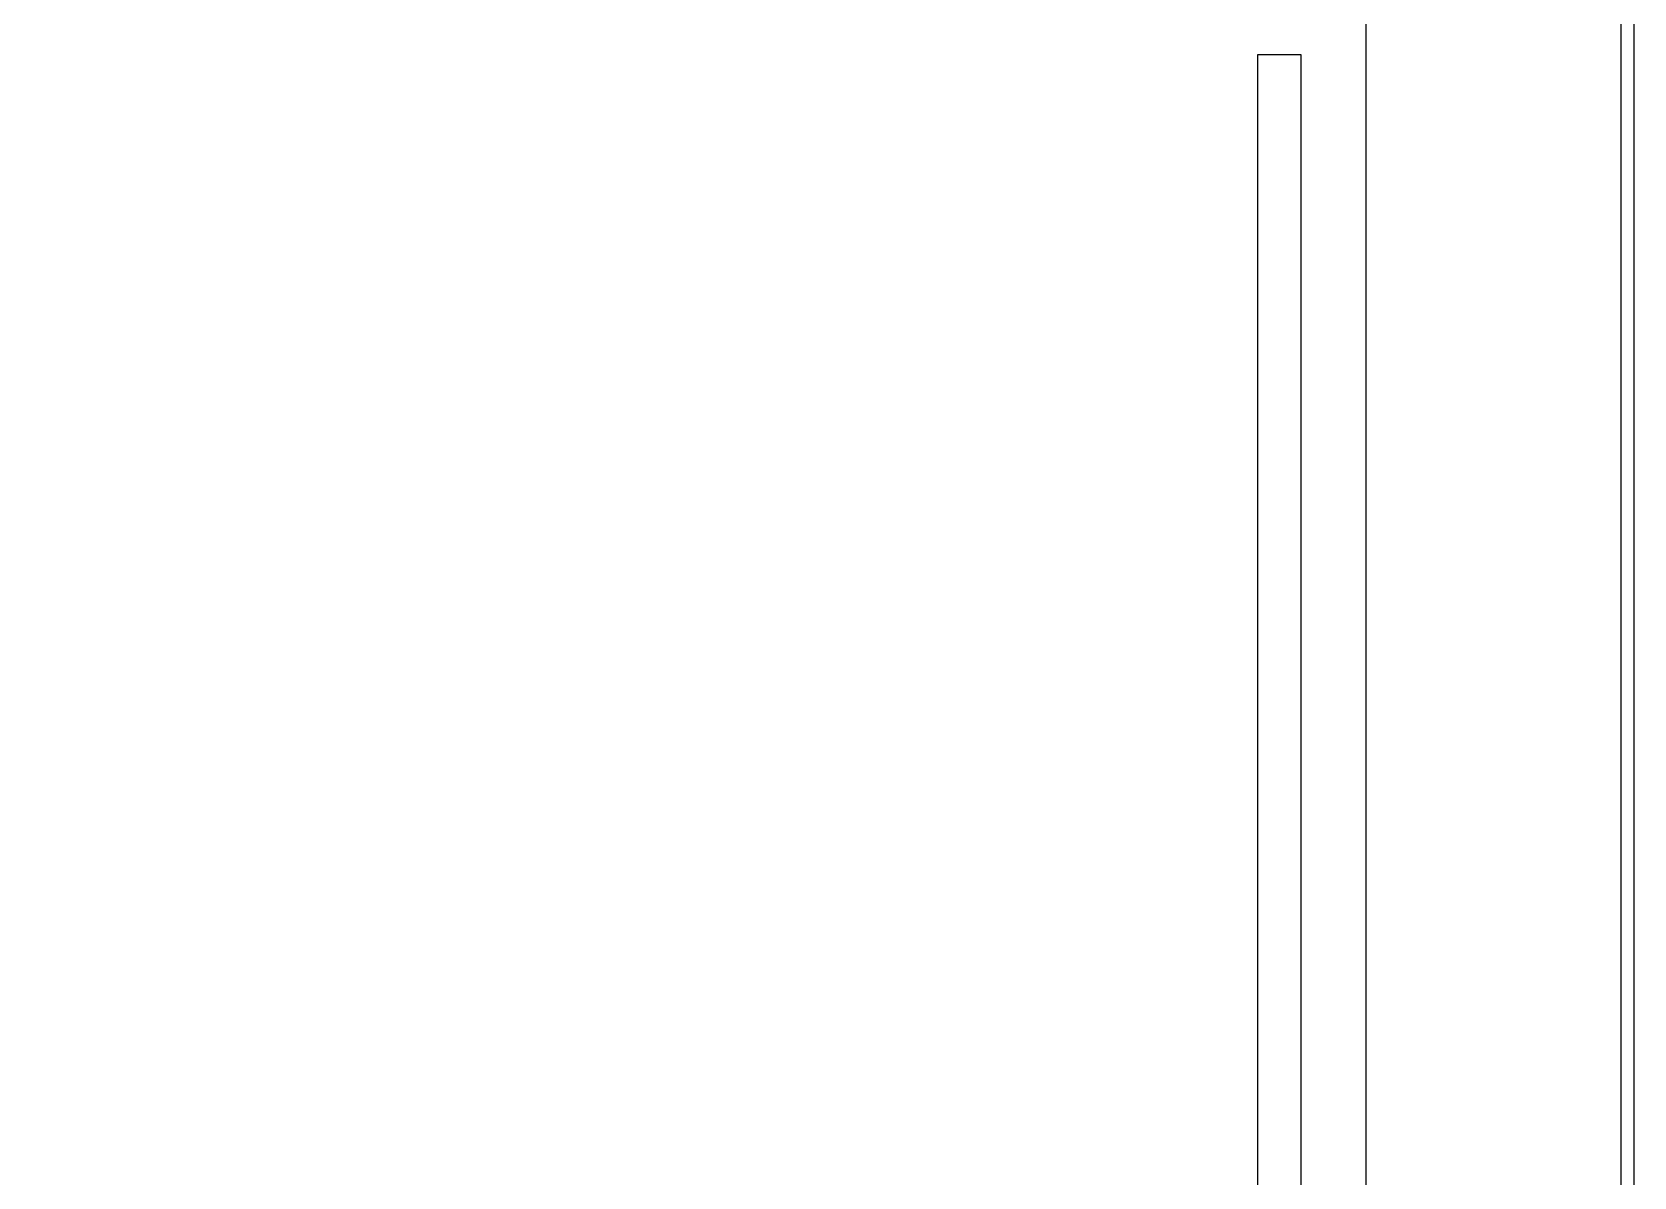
# Model space of a CAD drawing. Header units: metres. Extents: x -6536.4 to -6472.4, y -4878.1 to -4801.3.
# Drawn here: x -6518.093 to -6516.598, y -4831.968 to -4830.899 of the extents above; entities that cross this region are included whole.
import ezdxf
from ezdxf.xclip import XClip

# ---------------------------------------------------------------- set-up
doc = ezdxf.new("R2010")
doc.units = ezdxf.units.M
doc.header["$XCLIPFRAME"] = 2
doc.layers.add('A-MURS RIDEAUUX', color=150, linetype='Continuous', lineweight=25)

# ---------------------------------------------------------------- blocks, each defined once
blk = doc.blocks.new('A$C6E374D36 (2)')
at = {"color": 0, "linetype": 'ByBlock', "lineweight": -2}
for radius in [4.464999999999999, 4.445, 4.442499999999999, 4.4225, 4.419999999999999, 4.4, 4.35, 4.3]:
    blk.add_arc((4.464980345421282, 4.464998909577844, 0.02212012055770174), radius, 102.789583949223, 72.29784460361603, dxfattribs=at)
at = {"color": 0, "linetype": 'ByBlock', "lineweight": -2, "ltscale": 10}
blk.add_arc((4.464980345421282, 4.464998909577844, 0.02212012055770174), 4.399999999999966, 147.0027269736985, 72.29784460361603, dxfattribs=at)

msp = doc.modelspace()

# ---------------------------------------------------------------- linework, layer by layer
at = {"layer": 'A-MURS RIDEAUUX'}
msp.add_line((-6516.847859385212, -4827.646361960561, 42019.19461002739), (-6516.847859385212, -4832.333605113481, 17228.02627134683), dxfattribs=at)
at = {"layer": 'A-MURS RIDEAUUX', "color": 4}
for p, q in [((-6516.609859385211, -4827.640327985018, 35237.5433163664), (-6516.609859385211, -4832.333605113481, 17228.02627134683)), ((-6516.597859385211, -4827.639982286631, 35118.35682982072), (-6516.597859385211, -4832.333605113481, 17228.02627134683))]:
    msp.add_line(p, q, dxfattribs=at)
at = {"layer": 'A-MURS RIDEAUUX', "color": 150, "linetype": 'Continuous', "lineweight": 25, "elevation": 17230.21135171935}
msp.add_lwpolyline([(-6516.948621043539, -4830.920216807733), (-6516.908621043538, -4830.920216807733), (-6516.908621043538, -4832.324276442882), (-6516.948621043539, -4832.324276442882)], close=True, dxfattribs=at)
at = {"layer": 'A-MURS RIDEAUUX', "color": 4}
for radius in [4.905744373558747, 4.885744373558747]:
    msp.add_arc((-6521.503366956872, -4827.591781424767, 34458.2597428291), radius, 359.4370374441911, 251.6910795383014, dxfattribs=at)
at = {"layer": 'A-MURS RIDEAUUX'}
msp.add_arc((-6521.503366956872, -4827.591781424767, 34458.2597428291), 4.659990832682963, 359.4370374441911, 251.6910795383014, dxfattribs=at)

# ---------------------------------------------------------------- block references
ref = msp.add_blockref('A$C6E374D36 (2)', (-6525.589881825514, -4832.402665939976, 17230.21135171935), dxfattribs=dict(xscale=-1, rotation=274.67423366928))
XClip(ref).set_block_clipping_path([(0.23686654876655666, 2.5091323973574617), (0.47020426437393326, 2.0686048268271406), (1.4854240121385374, 0.8849210737907924), (3.0299900811496627, 0.034877491860243026), (4.6316409245609975, -0.1876839957676566), (5.548899281911872, -0.062102166361000855), (6.63815185290332, 0.3491695127204366), (7.83224262105341, 1.253023418956218), (8.716790332096934, 2.5750877714717717), (9.085418560935068, 3.9183560174633385), (9.04524967945963, 5.282651219430591), (8.556602199471854, 6.6806236003812955), (7.581970427181659, 7.9205315909839555), (6.313444417215578, 8.736689561906132), (4.765859181803535, 9.110773837717716), (4.297408115582584, 9.117802716632468), (4.4957136704642835, 6.9964203305225965), (4.002940097615465, 6.954702486093083), (3.4293671776094925, 6.776544891828053), (2.8192475009818736, 6.391463968539028), (2.192679545453757, 5.593996017359132), (1.930571148071067, 4.518960309802424), (2.0766668991709594, 3.6154964814631967), (2.1472200353473454, 3.438677324436867), (0.37803975571569026, 2.651991493062269)])

doc.saveas('drawing.dxf')
